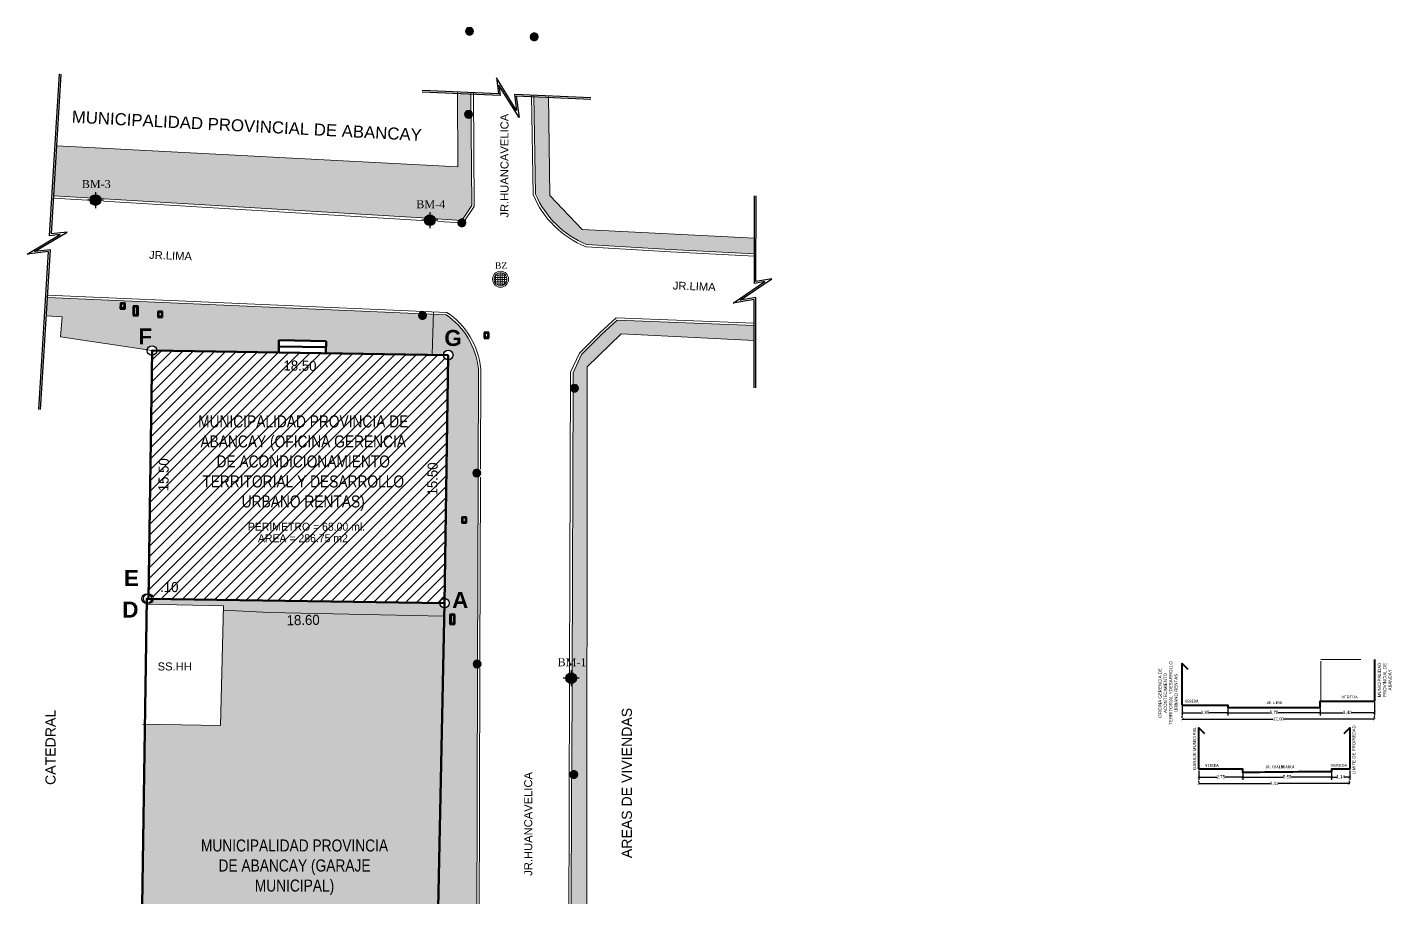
# Model space of a CAD drawing. Header units: metres. Extents: x 729055 to 734858, y 8489029 to 8491869.
# Drawn here: x 734368.9 to 734454.1, y 8489152.8 to 8489207.1 of the extents above; entities that cross this region are included whole.
import ezdxf
from ezdxf.enums import TextEntityAlignment as Align

# ---------------------------------------------------------------- set-up
doc = ezdxf.new("R2010")
doc.units = ezdxf.units.M
doc.header["$PDMODE"] = 65
doc.linetypes.add('DASHED', pattern=[0.75, 0.5, -0.25])
for name, color, linetype, lineweight in [('AREA DE EXCAVACION', 5, 'Continuous', 60), ('CAJA AGUA', 7, 'Continuous', 40), ('CALLES', 5, 'Continuous', 18), ('CORTES DE VIA', 7, 'Continuous', 25), ('CVL_CUADCON_TX', 2, 'Continuous', 0), ('ESPINAS', 86, 'Continuous', 0), ('HACH', 7, 'Continuous', 0), ('MUROS', 252, 'Continuous', 50), ('T-POSTE', 7, 'Continuous', 25), ('TEXTO', 7, 'Continuous', 0)]:
    doc.layers.add(name, color=color, linetype=linetype, lineweight=lineweight)
for name, color, linetype in [('DISTANCIA', 2, 'Continuous'), ('V-NODE-TEXT', 11, 'Continuous'), ('VERTICES', 3, 'Continuous')]:
    doc.layers.add(name, color=color, linetype=linetype)
doc.styles.add('1. Barrios', font='@PMingLiU-ExtB.ttf')
doc.styles.add('3. Barrios', font='')
doc.styles.add('Arial', font='arial.ttf')
doc.styles.get("Standard").update_dxf_attribs({"font": 'BELL.TTF'})
doc.styles.add('VERTICES', font='sanssb__.ttf')
doc.styles.get('3. Barrios').set_extended_font_data('Raspoutine Medium', italic=True, bold=True)
doc.dimstyles.new('COTA JCCH', dxfattribs={"dimtxt": 2, "dimasz": 1.5, "dimexe": 1.8, "dimexo": 0.75, "dimgap": 0.09, "dimtad": 0, "dimtih": 1, "dimtoh": 1, "dimzin": 0, "dimtxsty": 'Standard', "dimblk": 'ARCHTICK', "dimcen": 0.09, "dimazin": 0, "dimtfac": 1, "dimtofl": 0, "dimtmove": 0, "dimatfit": 0, "dimfxl": 1, "dimtolj": 1, "dimtzin": 0, "dimarcsym": 0})
pattern_1 = [(50, (206.0192, -146.47766), (0.546554006988, -0.047817256617), [0.05715, -0.62865]), (355, (206.0192, -146.47766), (-0.105730264275, 0.573170535717), [0.04572, -0.50292175251]), (100.4514447, (206.06476, -146.48164), (0.44082374127, 0.525353255737), [0.0485700264, -0.5342707338]), (46.1842, (206.0192, -146.32526), (0.813237122676, -0.1261269838), [0.085725, -0.942975]), (96.63555761, (206.087, -146.3358), (0.712212402155, 0.74227837379), [0.07285506942, -0.80140682448]), (351.18415117, (206.0192, -146.32526), (0.712212402195, 0.74227837376), [0.06857990121, -0.75437919576]), (21, (206.0954, -146.36336), (0.454843173807, -0.306795594561), [0.05715, -0.62865]), (326, (206.0954, -146.36336), (0.185406085043, 0.552563898367), [0.04572, -0.50292]), (71.451445, (206.1333, -146.3889), (0.640249257836, 0.245768306658), [0.0485700264, -0.5342698128]), (37.5, (206.0192, -146.47766), (0.0092658097518, 0.2536651166195), [0, -0.496824, 0, -0.51054, 0, -0.504825]), (7.5, (206.0192, -146.47766), (0.200458987531, 0.300541724454), [0, -0.291084, 0, -0.485394, 0, -0.192405]), (327.5, (205.84928, -146.47766), (0.4067717855006, -0.017186231978), [0, -0.1905, 0, -0.59436, 0, -0.78867]), (317.5, (205.7731, -146.47766), (0.444387544158, 0.0762794731), [0, -0.24765, 0, -0.394716, 0, -0.56007])]
pattern_2 = [(0, (206.0192, -146.47766), (0, 0.2032), []), (90, (206.0192, -146.47766), (-0.2032, 0.2032), [0.2032, -0.2032])]

# ---------------------------------------------------------------- blocks, each defined once
blk = doc.blocks.new('POSTE DE CONCRETO')
at = {"layer": 'T-POSTE', "lineweight": 0}
h = blk.add_hatch(dxfattribs=at)
h.set_pattern_fill('ANSI31', color=256, scale=0.02, angle=135)
edge = h.paths.add_edge_path()
edge.add_arc((0, 0), 1.73, 0, 360)
blk.add_circle((0, 0), 1.73, dxfattribs=at)
blk = doc.blocks.new('*U107', base_point=(729557.85, 8491421.214, 2398.41))
at = {"color": 3, "linetype": 'ByBlock', "lineweight": -2, "xscale": 0.1446221087505031, "yscale": 0.1446221087505031, "zscale": 0.1446221087505031}
blk.add_blockref('POSTE DE CONCRETO', (729557.85, 8491421.214, 2398.41), dxfattribs=at)
blk = doc.blocks.new('*U108', base_point=(729557.792, 8491416.026, 2397.811))
at = {"color": 3, "linetype": 'ByBlock', "lineweight": -2, "xscale": 0.1446221087505031, "yscale": 0.1446221087505031, "zscale": 0.1446221087505031}
blk.add_blockref('POSTE DE CONCRETO', (729557.792, 8491416.026, 2397.811), dxfattribs=at)
blk = doc.blocks.new('*U109', base_point=(729557.375, 8491409.247, 2397.18))
at = {"color": 3, "linetype": 'ByBlock', "lineweight": -2, "xscale": 0.1446221087505031, "yscale": 0.1446221087505031, "zscale": 0.1446221087505031}
blk.add_blockref('POSTE DE CONCRETO', (729557.375, 8491409.247, 2397.18), dxfattribs=at)
blk = doc.blocks.new('*U110', base_point=(729554.916, 8491403.463, 2397.089))
at = {"color": 3, "linetype": 'ByBlock', "lineweight": -2, "xscale": 0.1446221087505031, "yscale": 0.1446221087505031, "zscale": 0.1446221087505031}
blk.add_blockref('POSTE DE CONCRETO', (729554.916, 8491403.463, 2397.089), dxfattribs=at)
blk = doc.blocks.new('BUZON 2')
h = blk.add_hatch()
h.set_pattern_fill('ANGLE', color=0, scale=0.02)
h.set_pattern_definition([(0, (-729608.55375, -8491393.21117), (0, 0.1397), [0.1016, -0.0381]), (90, (-729608.55375, -8491393.21117), (-0.1397, 9e-18), [0.1016, -0.0381])])
h.paths.add_polyline_path([(-0.4, 0, 1), (0.4, 0, 1)])
at = {"color": 0}
for radius in [0.5, 0.4]:
    blk.add_circle((0, 0), radius, dxfattribs=at)
blk = doc.blocks.new('*U111', base_point=(729559.787, 8491405.73, 2396.882))
at = {"layer": 'V-NODE-TEXT', "color": 8, "linetype": 'ByBlock', "insert": (729559.437, 8491406.78, 2396.882), "char_height": 0.4, "attachment_point": 1}
blk.add_mtext('{\\fTimes New Roman|b0|i0|c0|p18;BZ}', dxfattribs=at)
blk = doc.blocks.new('*U112', base_point=(729559.787, 8491405.73, 2396.882))
at = {"color": 7, "linetype": 'ByBlock', "lineweight": -2}
blk.add_blockref('*U111', (729559.787, 8491405.73, 2396.882), dxfattribs=at)
blk = doc.blocks.new('*U113', base_point=(729559.787, 8491405.73, 2396.882))
at = {"color": 7, "linetype": 'ByBlock', "lineweight": -2}
for name in ['*U112', 'BUZON 2']:
    blk.add_blockref(name, (729559.787, 8491405.73, 2396.882), dxfattribs=at)
blk = doc.blocks.new('*U114', base_point=(729558.304, 8491393.619, 2396.053))
at = {"color": 3, "linetype": 'ByBlock', "lineweight": -2, "xscale": 0.1446221087505031, "yscale": 0.1446221087505031, "zscale": 0.1446221087505031}
blk.add_blockref('POSTE DE CONCRETO', (729558.304, 8491393.619, 2396.053), dxfattribs=at)
blk = doc.blocks.new('*U117', base_point=(729558.32, 8491381.689, 2395.033))
at = {"color": 3, "linetype": 'ByBlock', "lineweight": -2, "xscale": 0.1446221087505031, "yscale": 0.1446221087505031, "zscale": 0.1446221087505031}
blk.add_blockref('POSTE DE CONCRETO', (729558.32, 8491381.689, 2395.033), dxfattribs=at)
blk = doc.blocks.new('*U118', base_point=(729564.406, 8491398.918, 2396.586))
at = {"color": 3, "linetype": 'ByBlock', "lineweight": -2, "xscale": 0.1446221087505031, "yscale": 0.1446221087505031, "zscale": 0.1446221087505031}
blk.add_blockref('POSTE DE CONCRETO', (729564.406, 8491398.918, 2396.586), dxfattribs=at)
blk = doc.blocks.new('*U119', base_point=(729564.371, 8491374.79, 2394.539))
at = {"color": 3, "linetype": 'ByBlock', "lineweight": -2, "xscale": 0.1446221087505031, "yscale": 0.1446221087505031, "zscale": 0.1446221087505031}
blk.add_blockref('POSTE DE CONCRETO', (729564.371, 8491374.79, 2394.539), dxfattribs=at)
blk = doc.blocks.new('*U137', base_point=(729561.893, 8491420.865, 2398.399))
at = {"color": 3, "linetype": 'ByBlock', "lineweight": -2, "xscale": 0.1446221087505031, "yscale": 0.1446221087505031, "zscale": 0.1446221087505031}
blk.add_blockref('POSTE DE CONCRETO', (729561.893, 8491420.865, 2398.399), dxfattribs=at)
blk = doc.blocks.new('*U103', base_point=(729534.484, 8491410.672, 2397.286))
at = {"layer": 'V-NODE-TEXT', "color": 7, "linetype": 'ByBlock', "insert": (729533.634, 8491411.922, 2397.286), "char_height": 0.5, "attachment_point": 1}
blk.add_mtext('{\\fTimes New Roman|b0|i0|c0|p18;\\C7;BM-3}', dxfattribs=at)
blk = doc.blocks.new('*U104', base_point=(729534.484, 8491410.672, 2397.286))
at = {"color": 6, "linetype": 'ByBlock', "lineweight": -2}
blk.add_blockref('*U103', (729534.484, 8491410.672, 2397.286), dxfattribs=at)
blk = doc.blocks.new('*U105', base_point=(729555.374, 8491409.413, 2397.35))
at = {"layer": 'V-NODE-TEXT', "color": 7, "linetype": 'ByBlock', "insert": (729554.524, 8491410.663, 2397.35), "char_height": 0.5, "attachment_point": 1}
blk.add_mtext('{\\fTimes New Roman|b0|i0|c0|p18;\\C7;BM-4}', dxfattribs=at)
blk = doc.blocks.new('*U106', base_point=(729555.374, 8491409.413, 2397.35))
at = {"color": 6, "linetype": 'ByBlock', "lineweight": -2}
blk.add_blockref('*U105', (729555.374, 8491409.413, 2397.35), dxfattribs=at)
blk = doc.blocks.new('*U138', base_point=(729564.202, 8491380.806, 2395.023))
at = {"layer": 'V-NODE-TEXT', "color": 7, "linetype": 'ByBlock', "insert": (729563.352, 8491382.056, 2395.023), "char_height": 0.5, "attachment_point": 1}
blk.add_mtext('{\\fTimes New Roman|b0|i0|c0|p18;\\C7;BM-1}', dxfattribs=at)
blk = doc.blocks.new('*U139', base_point=(729564.202, 8491380.806, 2395.023))
at = {"color": 6, "linetype": 'ByBlock', "lineweight": -2}
blk.add_blockref('*U138', (729564.202, 8491380.806, 2395.023), dxfattribs=at)
blk = doc.blocks.new('_ArchTick')
at = {"color": 0, "linetype": 'ByBlock', "const_width": 0.15}
blk.add_lwpolyline([(-0.5, -0.5), (0.5, 0.5)], dxfattribs=at)
blk = doc.blocks.new('*D163')
at = {"layer": 'Defpoints', "color": 0, "transparency": 16777216}
for p in [(734442.06, 8489160.795), (734444.805, 8489160.795), (734444.805, 8489160.311)]:
    blk.add_point(p, dxfattribs=at)
at = {"layer": 'HACH', "color": 0, "lineweight": -2, "transparency": 16777216}
for p, q in [((734442.06, 8489160.72), (734442.06, 8489160.131)), ((734442.06, 8489160.311), (734443.177, 8489160.311)), ((734444.805, 8489160.311), (734443.687, 8489160.311)), ((734444.805, 8489160.72), (734444.805, 8489160.131))]:
    blk.add_line(p, q, dxfattribs=at)
at = {"layer": 'HACH', "color": 0, "lineweight": -2, "transparency": 16777216, "xscale": 0.15, "yscale": 0.15, "zscale": 0.15, "rotation": 180}
blk.add_blockref('_ArchTick', (734442.06, 8489160.311), dxfattribs=at)
at = {"layer": 'HACH', "color": 0, "lineweight": -2, "transparency": 16777216, "xscale": 0.15, "yscale": 0.15, "zscale": 0.15}
blk.add_blockref('_ArchTick', (734444.805, 8489160.311), dxfattribs=at)
at = {"layer": 'HACH', "color": 0, "transparency": 16777216, "insert": (734443.432, 8489160.311), "char_height": 0.2, "attachment_point": 5}
blk.add_mtext('\\A1;2,75', dxfattribs=at)
blk = doc.blocks.new('*D164')
at = {"layer": 'Defpoints', "color": 0, "transparency": 16777216}
for p in [(734444.805, 8489160.795), (734450.35, 8489160.645), (734450.35, 8489160.311)]:
    blk.add_point(p, dxfattribs=at)
at = {"layer": 'HACH', "color": 0, "lineweight": -2, "transparency": 16777216}
for p, q in [((734444.805, 8489160.72), (734444.805, 8489160.131)), ((734444.805, 8489160.311), (734447.323, 8489160.311)), ((734450.35, 8489160.311), (734447.831, 8489160.311)), ((734450.35, 8489160.57), (734450.35, 8489160.131))]:
    blk.add_line(p, q, dxfattribs=at)
at = {"layer": 'HACH', "color": 0, "lineweight": -2, "transparency": 16777216, "xscale": 0.15, "yscale": 0.15, "zscale": 0.15, "rotation": 180}
blk.add_blockref('_ArchTick', (734444.805, 8489160.311), dxfattribs=at)
at = {"layer": 'HACH', "color": 0, "lineweight": -2, "transparency": 16777216, "xscale": 0.15, "yscale": 0.15, "zscale": 0.15}
blk.add_blockref('_ArchTick', (734450.35, 8489160.311), dxfattribs=at)
at = {"layer": 'HACH', "color": 0, "transparency": 16777216, "insert": (734447.577, 8489160.311), "char_height": 0.2, "attachment_point": 5}
blk.add_mtext('\\A1;5,55', dxfattribs=at)
blk = doc.blocks.new('*D165')
at = {"layer": 'Defpoints', "color": 0, "transparency": 16777216}
for p in [(734450.35, 8489160.645), (734451.49, 8489160.795), (734451.49, 8489160.311)]:
    blk.add_point(p, dxfattribs=at)
at = {"layer": 'HACH', "color": 0, "lineweight": -2, "transparency": 16777216}
for p, q in [((734450.35, 8489160.57), (734450.35, 8489160.131)), ((734450.35, 8489160.311), (734450.673, 8489160.311)), ((734451.49, 8489160.311), (734451.166, 8489160.311)), ((734451.49, 8489160.72), (734451.49, 8489160.131))]:
    blk.add_line(p, q, dxfattribs=at)
at = {"layer": 'HACH', "color": 0, "lineweight": -2, "transparency": 16777216, "xscale": 0.15, "yscale": 0.15, "zscale": 0.15, "rotation": 180}
blk.add_blockref('_ArchTick', (734450.35, 8489160.311), dxfattribs=at)
at = {"layer": 'HACH', "color": 0, "lineweight": -2, "transparency": 16777216, "xscale": 0.15, "yscale": 0.15, "zscale": 0.15}
blk.add_blockref('_ArchTick', (734451.49, 8489160.311), dxfattribs=at)
at = {"layer": 'HACH', "color": 0, "transparency": 16777216, "insert": (734450.92, 8489160.311), "char_height": 0.2, "attachment_point": 5}
blk.add_mtext('\\A1;1,14', dxfattribs=at)
blk = doc.blocks.new('*D166')
at = {"layer": 'Defpoints', "color": 0, "transparency": 16777216}
for p in [(734442.06, 8489159.901), (734451.47, 8489159.901), (734451.47, 8489159.901)]:
    blk.add_point(p, dxfattribs=at)
at = {"layer": 'HACH', "color": 0, "lineweight": -2, "transparency": 16777216}
for p, q in [((734442.06, 8489159.976), (734442.06, 8489160.081)), ((734442.06, 8489159.901), (734446.517, 8489159.901)), ((734451.47, 8489159.901), (734447.012, 8489159.901)), ((734451.47, 8489159.976), (734451.47, 8489160.081))]:
    blk.add_line(p, q, dxfattribs=at)
at = {"layer": 'HACH', "color": 0, "lineweight": -2, "transparency": 16777216, "xscale": 0.15, "yscale": 0.15, "zscale": 0.15, "rotation": 180}
blk.add_blockref('_ArchTick', (734442.06, 8489159.901), dxfattribs=at)
at = {"layer": 'HACH', "color": 0, "lineweight": -2, "transparency": 16777216, "xscale": 0.15, "yscale": 0.15, "zscale": 0.15}
blk.add_blockref('_ArchTick', (734451.47, 8489159.901), dxfattribs=at)
at = {"layer": 'HACH', "color": 0, "transparency": 16777216, "insert": (734446.765, 8489159.901), "char_height": 0.2, "attachment_point": 5}
blk.add_mtext('\\A1;9,41', dxfattribs=at)
blk = doc.blocks.new('*D158')
at = {"layer": 'Defpoints', "color": 0, "transparency": 16777216}
for p in [(734441.03, 8489164.805), (734443.88, 8489164.805), (734443.88, 8489164.33)]:
    blk.add_point(p, dxfattribs=at)
at = {"layer": 'HACH', "color": 0, "lineweight": -2, "transparency": 16777216}
for p, q in [((734441.03, 8489164.73), (734441.03, 8489164.15)), ((734443.88, 8489164.73), (734443.88, 8489164.15)), ((734441.03, 8489164.33), (734442.2, 8489164.33)), ((734443.88, 8489164.33), (734442.711, 8489164.33))]:
    blk.add_line(p, q, dxfattribs=at)
at = {"layer": 'HACH', "color": 0, "lineweight": -2, "transparency": 16777216, "xscale": 0.15, "yscale": 0.15, "zscale": 0.15, "rotation": 180}
blk.add_blockref('_ArchTick', (734441.03, 8489164.33), dxfattribs=at)
at = {"layer": 'HACH', "color": 0, "lineweight": -2, "transparency": 16777216, "xscale": 0.15, "yscale": 0.15, "zscale": 0.15}
blk.add_blockref('_ArchTick', (734443.88, 8489164.33), dxfattribs=at)
at = {"layer": 'HACH', "color": 0, "transparency": 16777216, "insert": (734442.455, 8489164.33), "char_height": 0.2, "attachment_point": 5}
blk.add_mtext('\\A1;2,85', dxfattribs=at)
blk = doc.blocks.new('*D159')
at = {"layer": 'Defpoints', "color": 0, "transparency": 16777216}
for p in [(734443.88, 8489164.805), (734449.63, 8489164.655), (734449.63, 8489164.33)]:
    blk.add_point(p, dxfattribs=at)
at = {"layer": 'HACH', "color": 0, "lineweight": -2, "transparency": 16777216}
for p, q in [((734443.88, 8489164.73), (734443.88, 8489164.15)), ((734449.63, 8489164.58), (734449.63, 8489164.15)), ((734443.88, 8489164.33), (734446.501, 8489164.33)), ((734449.63, 8489164.33), (734447.009, 8489164.33))]:
    blk.add_line(p, q, dxfattribs=at)
at = {"layer": 'HACH', "color": 0, "lineweight": -2, "transparency": 16777216, "xscale": 0.15, "yscale": 0.15, "zscale": 0.15, "rotation": 180}
blk.add_blockref('_ArchTick', (734443.88, 8489164.33), dxfattribs=at)
at = {"layer": 'HACH', "color": 0, "lineweight": -2, "transparency": 16777216, "xscale": 0.15, "yscale": 0.15, "zscale": 0.15}
blk.add_blockref('_ArchTick', (734449.63, 8489164.33), dxfattribs=at)
at = {"layer": 'HACH', "color": 0, "transparency": 16777216, "insert": (734446.755, 8489164.33), "char_height": 0.2, "attachment_point": 5}
blk.add_mtext('\\A1;5,75', dxfattribs=at)
blk = doc.blocks.new('*D143')
at = {"layer": 'Defpoints', "color": 0, "transparency": 16777216}
for p in [(734449.63, 8489164.655), (734453.03, 8489165.055), (734453.03, 8489164.33)]:
    blk.add_point(p, dxfattribs=at)
at = {"layer": 'HACH', "color": 0, "lineweight": -2, "transparency": 16777216}
for p, q in [((734449.63, 8489164.58), (734449.63, 8489164.15)), ((734453.03, 8489164.98), (734453.03, 8489164.15)), ((734449.63, 8489164.33), (734451.07, 8489164.33)), ((734453.03, 8489164.33), (734451.591, 8489164.33))]:
    blk.add_line(p, q, dxfattribs=at)
at = {"layer": 'HACH', "color": 0, "lineweight": -2, "transparency": 16777216, "xscale": 0.15, "yscale": 0.15, "zscale": 0.15, "rotation": 180}
blk.add_blockref('_ArchTick', (734449.63, 8489164.33), dxfattribs=at)
at = {"layer": 'HACH', "color": 0, "lineweight": -2, "transparency": 16777216, "xscale": 0.15, "yscale": 0.15, "zscale": 0.15}
blk.add_blockref('_ArchTick', (734453.03, 8489164.33), dxfattribs=at)
at = {"layer": 'HACH', "color": 0, "transparency": 16777216, "insert": (734451.33, 8489164.33), "char_height": 0.2, "attachment_point": 5}
blk.add_mtext('\\A1;3,40', dxfattribs=at)
blk = doc.blocks.new('*D160')
at = {"layer": 'Defpoints', "color": 0, "transparency": 16777216}
for p in [(734441.03, 8489163.931), (734453.03, 8489163.931), (734453.03, 8489163.931)]:
    blk.add_point(p, dxfattribs=at)
at = {"layer": 'HACH', "color": 0, "lineweight": -2, "transparency": 16777216}
for p, q in [((734441.03, 8489164.006), (734441.03, 8489164.111)), ((734441.03, 8489163.931), (734446.707, 8489163.931)), ((734453.03, 8489163.931), (734447.354, 8489163.931)), ((734453.03, 8489164.006), (734453.03, 8489164.111))]:
    blk.add_line(p, q, dxfattribs=at)
at = {"layer": 'HACH', "color": 0, "lineweight": -2, "transparency": 16777216, "xscale": 0.15, "yscale": 0.15, "zscale": 0.15, "rotation": 180}
blk.add_blockref('_ArchTick', (734441.03, 8489163.931), dxfattribs=at)
at = {"layer": 'HACH', "color": 0, "lineweight": -2, "transparency": 16777216, "xscale": 0.15, "yscale": 0.15, "zscale": 0.15}
blk.add_blockref('_ArchTick', (734453.03, 8489163.931), dxfattribs=at)
at = {"layer": 'HACH', "color": 0, "transparency": 16777216, "insert": (734447.03, 8489163.931), "char_height": 0.2, "attachment_point": 5}
blk.add_mtext('\\A1;12,00', dxfattribs=at)

msp = doc.modelspace()

# ---------------------------------------------------------------- hatches: boundary and pattern name
at = {"true_color": 0xff0000}
h = msp.add_hatch(color=1, dxfattribs=at)
h.dxf.hatch_style = 1
h.paths.add_polyline_path([(734373.474, 8489196.352, 0.414214), (734373.141, 8489196.685), (734373.141, 8489196.352)])
h.paths.add_polyline_path([(734372.808, 8489196.352, 0.414214), (734373.141, 8489196.018), (734373.141, 8489196.352)])
at = {"true_color": 0xffffff}
h = msp.add_hatch(color=7, dxfattribs=at)
h.dxf.hatch_style = 1
h.paths.add_polyline_path([(734372.808, 8489196.352), (734373.141, 8489196.352), (734373.141, 8489196.685, 0.414214)])
h.paths.add_polyline_path([(734373.141, 8489196.018, 0.414214), (734373.474, 8489196.352), (734373.141, 8489196.352)])
at = {"true_color": 0xff0000}
h = msp.add_hatch(color=1, dxfattribs=at)
h.dxf.hatch_style = 1
h.paths.add_polyline_path([(734394.363, 8489195.092, 0.414214), (734394.03, 8489195.426), (734394.03, 8489195.092)])
h.paths.add_polyline_path([(734393.697, 8489195.092, 0.414214), (734394.03, 8489194.759), (734394.03, 8489195.092)])
at = {"true_color": 0xffffff}
h = msp.add_hatch(color=7, dxfattribs=at)
h.dxf.hatch_style = 1
h.paths.add_polyline_path([(734393.697, 8489195.092), (734394.03, 8489195.092), (734394.03, 8489195.426, 0.414214)])
h.paths.add_polyline_path([(734394.03, 8489194.759, 0.414214), (734394.363, 8489195.092), (734394.03, 8489195.092)])
at = {"true_color": 0xff0000}
h = msp.add_hatch(color=1, dxfattribs=at)
h.dxf.hatch_style = 1
h.paths.add_polyline_path([(734403.192, 8489166.486, 0.414214), (734402.859, 8489166.819), (734402.859, 8489166.486)])
h.paths.add_polyline_path([(734402.525, 8489166.486, 0.414214), (734402.859, 8489166.152), (734402.859, 8489166.486)])
at = {"true_color": 0xffffff}
h = msp.add_hatch(color=7, dxfattribs=at)
h.dxf.hatch_style = 1
h.paths.add_polyline_path([(734402.525, 8489166.486), (734402.859, 8489166.486), (734402.859, 8489166.819, 0.414214)])
h.paths.add_polyline_path([(734402.859, 8489166.152, 0.414214), (734403.192, 8489166.486), (734402.859, 8489166.486)])
at = {"layer": 'HACH'}
h = msp.add_hatch(dxfattribs=at)
h.set_pattern_fill('AR-CONC', color=9, scale=0.003)
h.set_pattern_definition(pattern_1)
h.paths.add_polyline_path([(734396.61, 8489201.515, -0.638039), (734396.199, 8489201.706, -0.6321), (734396.607, 8489201.9), (734396.598, 8489202.964), (734395.752, 8489203.001), (734395.782, 8489198.419), (734370.728, 8489199.749), (734370.536, 8489196.626), (734372.641, 8489196.499), (734372.836, 8489196.487, -0.694245), (734373.46, 8489196.449), (734393.543, 8489195.232), (734393.723, 8489195.221, -0.711007), (734394.351, 8489195.183), (734395.844, 8489195.092, -0.280771), (734396.093, 8489195.17), (734396.657, 8489196.003)])
h.paths.add_polyline_path([(734401.521, 8489196.628), (734401.445, 8489202.752), (734400.532, 8489202.792), (734400.626, 8489196.729, 0.196184), (734403.819, 8489193.574), (734409.059, 8489193.274), (734414.303, 8489193.001), (734414.306, 8489193.973), (734403.547, 8489194.507)])
h.paths.add_polyline_path([(734372.154, 8489196.817), (734374.168, 8489196.817), (734374.168, 8489197.885), (734372.154, 8489197.885)], flags=24)
h.paths.add_polyline_path([(734393.043, 8489195.558), (734395.057, 8489195.558), (734395.057, 8489196.625), (734393.043, 8489196.625)], flags=24)
h = msp.add_hatch(dxfattribs=at)
h.set_pattern_fill('AR-CONC', color=9, scale=0.003)
h.set_pattern_definition(pattern_1)
h.paths.add_polyline_path([(734394.248, 8489189.225), (734393.801, 8489189.245, -0.105506), (734393.823, 8489189.143, -1), (734393.323, 8489189.143, -0.127358), (734393.354, 8489189.264), (734370.144, 8489190.265), (734370.073, 8489189.114), (734371.065, 8489189.067), (734370.957, 8489187.803), (734376.381, 8489186.995, -0.935691), (734376.978, 8489186.946), (734384.594, 8489186.832), (734384.605, 8489187.592), (734387.545, 8489187.548), (734387.534, 8489186.788), (734394.163, 8489186.689)])
h.paths.add_polyline_path([(734377.34, 8489189.04), (734377.04, 8489189.041), (734377.04, 8489189.391), (734377.34, 8489189.39)], flags=16)
h.paths.add_polyline_path([(734377.29, 8489189.091), (734377.09, 8489189.091), (734377.09, 8489189.341), (734377.29, 8489189.341)], flags=0)
h.paths.add_polyline_path([(734375.802, 8489189.133), (734375.502, 8489189.133), (734375.503, 8489189.733), (734375.803, 8489189.733)], flags=16)
h.paths.add_polyline_path([(734375.752, 8489189.183), (734375.552, 8489189.183), (734375.553, 8489189.683), (734375.753, 8489189.683)], flags=0)
h.paths.add_polyline_path([(734374.996, 8489189.563), (734374.696, 8489189.563), (734374.697, 8489189.913), (734374.997, 8489189.913)], flags=16)
h.paths.add_polyline_path([(734374.946, 8489189.613), (734374.746, 8489189.613), (734374.747, 8489189.863), (734374.947, 8489189.863)], flags=0)
h.paths.add_polyline_path([(734375.583, 8489187.092), (734376.922, 8489187.092), (734376.922, 8489188.592), (734375.583, 8489188.592)], flags=25)
h = msp.add_hatch(dxfattribs=at)
h.set_pattern_fill('AR-B816', color=256, scale=0.001)
h.set_pattern_definition(pattern_2)
h.paths.add_polyline_path([(734397.007, 8489167.121, -0.45013), (734396.727, 8489167.369, -0.451955), (734397.008, 8489167.617), (734397.043, 8489179.063, -0.516269), (734396.711, 8489179.299, -0.518192), (734397.045, 8489179.534), (734397.064, 8489185.808, 0.220744), (734395.043, 8489189.191), (734394.248, 8489189.225), (734394.163, 8489186.689), (734394.876, 8489186.678, -0.992544), (734395.476, 8489186.674, -0.418605), (734395.171, 8489186.374), (734394.948, 8489171.476, -0.409836), (734395.244, 8489171.176, -0.420248), (734394.937, 8489170.876), (734394.49, 8489149.13), (734396.952, 8489149.139)])
h.paths.add_polyline_path([(734395.584, 8489169.867), (734395.284, 8489169.868), (734395.286, 8489170.468), (734395.586, 8489170.467)], flags=16)
h.paths.add_polyline_path([(734395.534, 8489169.917), (734395.334, 8489169.918), (734395.336, 8489170.418), (734395.536, 8489170.417)], flags=0)
h.paths.add_polyline_path([(734396.026, 8489176.196), (734396.027, 8489176.546), (734396.327, 8489176.545), (734396.326, 8489176.195)], flags=16)
h.paths.add_polyline_path([(734396.076, 8489176.246), (734396.077, 8489176.496), (734396.277, 8489176.495), (734396.276, 8489176.245)], flags=0)
h.paths.add_polyline_path([(734397.037, 8489140.865), (734394.344, 8489142.012), (734394.145, 8489132.334, -0.408205), (734394.439, 8489132.034, -0.420259), (734394.133, 8489131.734), (734393.93, 8489121.67), (734371.652, 8489121.457), (734371.659, 8489120.015), (734394.985, 8489120.126), (734396.971, 8489122.738), (734396.988, 8489127.326, -0.47408), (734396.688, 8489127.571, -0.476317), (734396.99, 8489127.815)])
h.paths.add_polyline_path([(734394.682, 8489186.955), (734396.273, 8489186.955), (734396.273, 8489188.525), (734394.682, 8489188.525)], flags=24)
h.paths.add_polyline_path([(734395.181, 8489170.617), (734396.671, 8489170.617), (734396.671, 8489172.117), (734395.181, 8489172.117)], flags=24)
h.paths.add_polyline_path([(734394.433, 8489130.998), (734395.924, 8489130.998), (734395.924, 8489132.498), (734394.433, 8489132.498)], flags=24)
h = msp.add_hatch(dxfattribs=at)
h.set_pattern_fill('AR-B816', color=256, scale=0.001)
h.set_pattern_definition(pattern_2)
h.paths.add_polyline_path([(734403.854, 8489185.944), (734405.977, 8489187.991), (734414.291, 8489187.583), (734414.293, 8489188.519), (734405.732, 8489188.842), (734404.752, 8489187.953), (734403.494, 8489186.698), (734402.975, 8489185.569), (734402.972, 8489184.831, -0.526792), (734403.313, 8489184.597, -0.529009), (734402.971, 8489184.365), (734402.91, 8489166.815, -0.369747), (734403.192, 8489166.486, -0.371719), (734402.908, 8489166.156), (734402.889, 8489160.678, -0.599288), (734403.278, 8489160.47, -0.601647), (734402.887, 8489160.263), (734402.787, 8489131.223), (734402.786, 8489131.149, -0.670254), (734403.214, 8489130.973, -0.672769), (734402.785, 8489130.799), (734402.777, 8489128.323), (734402.776, 8489128.191, -0.395182), (734403.088, 8489127.858, -0.397188), (734402.774, 8489127.525), (734402.748, 8489120.171, 0.456606), (734404.013, 8489119.115), (734404.021, 8489120.122), (734403.809, 8489120.124)])
h.paths.add_polyline_path([(734401.767, 8489128.323), (734403.781, 8489128.323), (734403.781, 8489129.391), (734401.767, 8489129.391)], flags=9)
h.paths.add_polyline_path([(734401.872, 8489166.951), (734403.885, 8489166.951), (734403.885, 8489168.019), (734401.872, 8489168.019)], flags=9)
h = msp.add_hatch(dxfattribs=at)
h.set_pattern_fill('ANSI31', color=1, scale=0.15)
h.set_pattern_definition([(45, (206.0192, -146.47766), (-0.33675960454, 0.33675960454), [])])
h.paths.add_polyline_path([(734376.978, 8489186.946, -0.414214), (734376.673, 8489186.651), (734376.45, 8489171.753, -0.414214), (734376.746, 8489171.448), (734394.644, 8489171.18, -0.414214), (734394.948, 8489171.476), (734395.171, 8489186.374, -0.414214), (734394.876, 8489186.678)])
h.paths.add_polyline_path([(734382.471, 8489175.537), (734390.177, 8489175.537), (734390.177, 8489176.382), (734382.471, 8489176.382)], flags=24)
h.paths.add_polyline_path([(734383.114, 8489174.804), (734389.091, 8489174.804), (734389.091, 8489175.653), (734383.114, 8489175.653)], flags=24)
h.paths.add_polyline_path([(734379.538, 8489177.43), (734392.688, 8489177.43), (734392.688, 8489183.156), (734379.538, 8489183.156)], flags=24)
h.paths.add_polyline_path([(734394.711, 8489177.757), (734394.746, 8489180.095), (734393.676, 8489180.111), (734393.641, 8489177.773)], flags=24)
h.paths.add_polyline_path([(734384.74, 8489185.49), (734387.079, 8489185.455), (734387.095, 8489186.525), (734384.756, 8489186.56)], flags=24)
h.paths.add_polyline_path([(734377.917, 8489178.015), (734377.952, 8489180.354), (734376.882, 8489180.37), (734376.847, 8489178.031)], flags=24)
h.paths.add_polyline_path([(734377.021, 8489171.671), (734378.473, 8489171.649), (734378.489, 8489172.701), (734377.037, 8489172.723)], flags=24)
h = msp.add_hatch(dxfattribs=at)
h.set_pattern_fill('AR-CONC', color=9, scale=0.003)
h.set_pattern_definition(pattern_1)
h.paths.add_polyline_path([(734394.937, 8489170.876, -0.412577), (734394.644, 8489171.18), (734376.746, 8489171.448, -0.464153), (734376.391, 8489171.158, -0.041886), (734376.341, 8489171.154), (734376.34, 8489171.111), (734381.135, 8489171.009), (734381.128, 8489170.734), (734384.019, 8489170.592), (734394.927, 8489170.362)])
h = msp.add_hatch(dxfattribs=at)
h.set_pattern_fill('DOTS', color=40, scale=0.25)
h.set_pattern_definition([(0, (206.0192, -146.47766), (0.1984375, 0.396875), [0, -0.396875])])
h.paths.add_polyline_path([(734394.927, 8489170.362), (734384.019, 8489170.592), (734381.128, 8489170.734), (734380.953, 8489163.527), (734376.228, 8489163.604), (734375.756, 8489132.038, -0.405153), (734376.051, 8489131.743), (734393.839, 8489132.029, -0.424981), (734394.145, 8489132.334), (734394.338, 8489141.749), (734394.054, 8489141.754), (734394.058, 8489142.023), (734394.197, 8489142.021), (734392.11, 8489143.708, -0.226464), (734392.091, 8489143.747, -1), (734392.191, 8489143.747, -0.630704), (734392.11, 8489143.708), (734394.197, 8489142.021), (734394.344, 8489142.018), (734394.459, 8489147.611), (734394.337, 8489147.613, -0.549877), (734394.386, 8489147.544), (734393.329, 8489145.063, -1.005469), (734393.237, 8489145.102), (734394.307, 8489147.613), (734394.19, 8489147.615), (734394.194, 8489147.884), (734394.464, 8489147.88)])
h.paths.add_polyline_path([(734382.079, 8489151.823), (734390.136, 8489151.823), (734390.136, 8489152.672), (734382.079, 8489152.672)], flags=24)
h.paths.add_polyline_path([(734382.704, 8489151.09), (734388.679, 8489151.09), (734388.679, 8489151.935), (734382.704, 8489151.935)], flags=24)
h.paths.add_polyline_path([(734379.658, 8489153.144), (734391.442, 8489153.144), (734391.442, 8489156.667), (734379.658, 8489156.667)], flags=24)
h.paths.add_polyline_path([(734377.401, 8489150.41), (734377.436, 8489152.748), (734376.371, 8489152.763), (734376.336, 8489150.426)], flags=24)
h.paths.add_polyline_path([(734383.775, 8489132.248), (734386.112, 8489132.285), (734386.095, 8489133.349), (734383.758, 8489133.312)], flags=24)
h.paths.add_polyline_path([(734394.192, 8489150.435), (734394.24, 8489152.778), (734393.158, 8489152.8), (734393.11, 8489150.457)], flags=24)

# ---------------------------------------------------------------- linework, layer by layer
at = {"flags": 128}
for points, elevation in [([(734373.141, 8489196.852), (734373.141, 8489195.852)], 2397.286), ([(734373.641, 8489196.352), (734372.641, 8489196.352)], 2397.286), ([(734394.53, 8489195.092), (734393.53, 8489195.092)], 2397.35), ([(734394.03, 8489195.592), (734394.03, 8489194.592)], 2397.35), ([(734402.859, 8489166.986), (734402.859, 8489165.986)], 2395.023), ([(734403.359, 8489166.486), (734402.359, 8489166.486)], 2395.023)]:
    msp.add_lwpolyline(points, dxfattribs=dict(at, elevation=elevation))
for centre in [(734373.141, 8489196.352, 2397.286), (734394.03, 8489195.092, 2397.35), (734402.859, 8489166.486, 2395.023)]:
    msp.add_circle(centre, 0.333)
at = {"layer": 'AREA DE EXCAVACION', "color": 12, "true_color": 0xd90d02, "flags": 128}
for points in [[(734395.176, 8489186.674), (734376.678, 8489186.951), (734376.446, 8489171.453), (734394.944, 8489171.176)], [(734394.944, 8489171.176), (734376.446, 8489171.453), (734376.346, 8489171.454), (734375.751, 8489131.738), (734394.139, 8489132.034)]]:
    msp.add_lwpolyline(points, close=True, dxfattribs=at)
at = {"layer": 'CAJA AGUA'}
for p, q in [((734374.697, 8489189.913), (734374.696, 8489189.563)), ((734374.696, 8489189.563), (734374.996, 8489189.563)), ((734374.997, 8489189.913), (734374.697, 8489189.913)), ((734374.747, 8489189.863), (734374.746, 8489189.613)), ((734374.746, 8489189.613), (734374.946, 8489189.613)), ((734374.947, 8489189.863), (734374.747, 8489189.863)), ((734374.946, 8489189.613), (734374.947, 8489189.863)), ((734374.996, 8489189.563), (734374.997, 8489189.913)), ((734375.503, 8489189.733), (734375.502, 8489189.133)), ((734375.502, 8489189.133), (734375.802, 8489189.133)), ((734375.803, 8489189.733), (734375.503, 8489189.733)), ((734375.553, 8489189.683), (734375.552, 8489189.183)), ((734375.552, 8489189.183), (734375.752, 8489189.183)), ((734375.753, 8489189.683), (734375.553, 8489189.683)), ((734375.752, 8489189.183), (734375.753, 8489189.683)), ((734375.802, 8489189.133), (734375.803, 8489189.733)), ((734377.04, 8489189.391), (734377.04, 8489189.041)), ((734377.34, 8489189.39), (734377.04, 8489189.391)), ((734377.09, 8489189.341), (734377.09, 8489189.091)), ((734377.29, 8489189.341), (734377.09, 8489189.341)), ((734377.29, 8489189.091), (734377.29, 8489189.341)), ((734377.34, 8489189.04), (734377.34, 8489189.39)), ((734377.04, 8489189.041), (734377.34, 8489189.04)), ((734377.09, 8489189.091), (734377.29, 8489189.091)), ((734397.42, 8489188.082), (734397.419, 8489187.732)), ((734397.419, 8489187.732), (734397.719, 8489187.731)), ((734397.72, 8489188.081), (734397.42, 8489188.082)), ((734397.47, 8489188.032), (734397.469, 8489187.782)), ((734397.469, 8489187.782), (734397.669, 8489187.781)), ((734397.67, 8489188.031), (734397.47, 8489188.032)), ((734397.669, 8489187.781), (734397.67, 8489188.031)), ((734397.719, 8489187.731), (734397.72, 8489188.081)), ((734396.027, 8489176.546), (734396.026, 8489176.196)), ((734396.327, 8489176.545), (734396.027, 8489176.546)), ((734396.077, 8489176.496), (734396.076, 8489176.246)), ((734396.277, 8489176.495), (734396.077, 8489176.496)), ((734396.276, 8489176.245), (734396.277, 8489176.495)), ((734396.326, 8489176.195), (734396.327, 8489176.545)), ((734396.026, 8489176.196), (734396.326, 8489176.195)), ((734396.076, 8489176.246), (734396.276, 8489176.245)), ((734395.286, 8489170.468), (734395.284, 8489169.868)), ((734395.586, 8489170.467), (734395.286, 8489170.468)), ((734395.336, 8489170.418), (734395.334, 8489169.918)), ((734395.536, 8489170.417), (734395.336, 8489170.418)), ((734395.534, 8489169.917), (734395.536, 8489170.417)), ((734395.584, 8489169.867), (734395.586, 8489170.467)), ((734395.284, 8489169.868), (734395.584, 8489169.867)), ((734395.334, 8489169.918), (734395.534, 8489169.917))]:
    msp.add_line(p, q, dxfattribs=at)
at = {"layer": 'CALLES'}
for p, q in [((734395.751, 8489203.101), (734395.782, 8489198.419)), ((734396.597, 8489203.064), (734396.657, 8489196.003)), ((734396.747, 8489203.057), (734396.807, 8489195.957)), ((734400.478, 8489196.695), (734400.38, 8489202.898)), ((734400.626, 8489196.729), (734400.53, 8489202.892)), ((734401.521, 8489196.628), (734401.444, 8489202.852)), ((734395.782, 8489198.419), (734370.728, 8489199.749)), ((734372.641, 8489196.348), (734370.527, 8489196.477)), ((734372.641, 8489196.499), (734370.536, 8489196.626)), ((734393.543, 8489195.232), (734372.641, 8489196.499)), ((734393.53, 8489195.082), (734373.641, 8489196.288)), ((734396.657, 8489196.003), (734396.033, 8489195.081)), ((734396.807, 8489195.957), (734396.109, 8489194.926)), ((734403.547, 8489194.507), (734401.521, 8489196.628)), ((734396.033, 8489195.081), (734393.543, 8489195.232)), ((734396.109, 8489194.926), (734394.53, 8489195.022)), ((734414.306, 8489193.973), (734403.547, 8489194.507)), ((734409.051, 8489193.124), (734403.785, 8489193.426)), ((734409.059, 8489193.274), (734403.819, 8489193.574)), ((734414.303, 8489192.851), (734409.051, 8489193.124)), ((734414.311, 8489193.001), (734409.059, 8489193.274)), ((734395.043, 8489189.191), (734370.144, 8489190.265)), ((734395.091, 8489189.339), (734370.153, 8489190.415)), ((734394.253, 8489189.375), (734394.164, 8489186.701)), ((734371.065, 8489189.067), (734370.073, 8489189.114)), ((734370.957, 8489187.803), (734371.065, 8489189.067)), ((734404.649, 8489188.062), (734405.677, 8489188.995)), ((734404.752, 8489187.953), (734405.732, 8489188.842)), ((734405.677, 8489188.995), (734414.294, 8489188.669)), ((734405.732, 8489188.842), (734414.293, 8489188.519)), ((734376.678, 8489186.951), (734370.957, 8489187.803)), ((734403.369, 8489186.785), (734404.649, 8489188.062)), ((734403.494, 8489186.698), (734404.752, 8489187.953)), ((734403.854, 8489185.944), (734405.977, 8489187.991)), ((734405.977, 8489187.991), (734414.291, 8489187.583)), ((734402.825, 8489185.602), (734403.369, 8489186.785)), ((734402.975, 8489185.569), (734403.494, 8489186.698)), ((734397.043, 8489179.049), (734397.064, 8489185.808)), ((734397.195, 8489179.549), (734397.214, 8489185.815)), ((734403.809, 8489120.124), (734403.854, 8489185.944)), ((734402.76, 8489166.804), (734402.825, 8489185.602)), ((734402.973, 8489184.847), (734402.975, 8489185.569)), ((734402.91, 8489166.815), (734402.973, 8489184.847)), ((734397.007, 8489167.119), (734397.043, 8489179.049)), ((734397.158, 8489167.619), (734397.193, 8489179.049)), ((734376.34, 8489171.111), (734381.135, 8489171.009)), ((734381.135, 8489171.009), (734380.953, 8489163.527)), ((734381.128, 8489170.734), (734384.019, 8489170.592)), ((734384.019, 8489170.592), (734394.927, 8489170.362)), ((734396.948, 8489147.629), (734397.007, 8489167.119)), ((734397.098, 8489147.628), (734397.157, 8489167.119)), ((734402.627, 8489128.318), (734402.758, 8489166.168)), ((734402.889, 8489160.72), (734402.91, 8489166.815)), ((734380.953, 8489163.527), (734376.074, 8489163.606)), ((734402.787, 8489131.223), (734402.887, 8489160.22))]:
    msp.add_line(p, q, dxfattribs=at)
for centre, radius, start, end in [((734406.088, 8489199.063), 6.09, 202.88551, 247.78414), ((734406.088, 8489199.063), 5.94, 203.14619, 247.54429), ((734392.408, 8489185.322), 4.681, 5.95432, 55.74659), ((734392.408, 8489185.322), 4.831, 5.85834, 56.25675)]:
    msp.add_arc(centre, radius, start, end, dxfattribs=at)
at = {"layer": 'CORTES DE VIA'}
for p, q in [((734370.282, 8489194.128), (734370.904, 8489204.228)), ((734370.389, 8489194.241), (734371.004, 8489204.222)), ((734414.299, 8489191.149), (734414.311, 8489196.61)), ((734414.4, 8489191.268), (734414.411, 8489196.609)), ((734369.334, 8489193.13), (734371.383, 8489194.354)), ((734371.383, 8489194.354), (734370.389, 8489194.241)), ((734368.885, 8489192.979), (734370.934, 8489194.202)), ((734370.934, 8489194.202), (734370.282, 8489194.128)), ((734370.22, 8489193.13), (734368.885, 8489192.979)), ((734370.327, 8489193.243), (734369.334, 8489193.13)), ((734369.612, 8489183.268), (734370.22, 8489193.13)), ((734369.712, 8489183.262), (734370.327, 8489193.243)), ((734412.973, 8489189.918), (734414.946, 8489191.261)), ((734413.412, 8489190.096), (734415.385, 8489191.439)), ((734414.946, 8489191.261), (734414.299, 8489191.149)), ((734415.385, 8489191.439), (734414.4, 8489191.268)), ((734414.297, 8489190.149), (734412.973, 8489189.918)), ((734414.397, 8489190.268), (734413.412, 8489190.096)), ((734414.285, 8489184.615), (734414.297, 8489190.149)), ((734414.385, 8489184.613), (734414.397, 8489190.268))]:
    msp.add_line(p, q, dxfattribs=at)
for points in [[(734404.075, 8489202.737), (734399.313, 8489202.945), (734399.443, 8489201.954), (734398.183, 8489203.98), (734398.314, 8489202.989), (734393.552, 8489203.197)], [(734404.075, 8489202.636), (734399.427, 8489202.84), (734399.603, 8489201.508), (734398.343, 8489203.534), (734398.428, 8489202.884), (734393.547, 8489203.097)]]:
    msp.add_lwpolyline(points, dxfattribs=at)
at = {"layer": 'CVL_CUADCON_TX', "color": 6, "lineweight": 40}
msp.add_line((734453.03, 8489167.655), (734453.03, 8489165.055), dxfattribs=at)
for points in [[(734441.03, 8489164.805), (734441.03, 8489167.405), (734441.384, 8489167.051)], [(734441.03, 8489164.805), (734443.88, 8489164.805), (734443.88, 8489164.655), (734449.63, 8489164.655), (734449.63, 8489165.055), (734453.03, 8489165.055)], [(734442.06, 8489160.795), (734442.06, 8489163.395), (734442.413, 8489163.042)], [(734451.136, 8489163.042), (734451.49, 8489163.395), (734451.49, 8489160.795)]]:
    msp.add_lwpolyline(points, dxfattribs=at)
msp.add_lwpolyline([(734451.49, 8489160.795), (734450.35, 8489160.795), (734450.35, 8489160.645, 0.000741), (734444.805, 8489160.595), (734444.805, 8489160.795), (734442.06, 8489160.795)], format="xyb", dxfattribs=at)
at = {"layer": 'HACH', "color": 5, "linetype": 'DASHED', "ltscale": 5}
msp.add_lwpolyline([(734449.681, 8489165.055), (734449.681, 8489167.655), (734453.03, 8489167.655)], dxfattribs=at)
at = {"layer": 'MUROS'}
for p, q in [((734384.605, 8489187.592), (734384.594, 8489186.832)), ((734384.605, 8489187.592), (734387.545, 8489187.548)), ((734387.545, 8489187.548), (734387.534, 8489186.788)), ((734384.599, 8489187.212), (734387.54, 8489187.168))]:
    msp.add_line(p, q, dxfattribs=at)
at = {"layer": 'VERTICES', "color": 6}
for centre in [(734376.678, 8489186.951), (734395.176, 8489186.674), (734376.346, 8489171.454), (734376.446, 8489171.453), (734394.944, 8489171.176)]:
    msp.add_circle(centre, 0.3, dxfattribs=at)

# ---------------------------------------------------------------- block references
at = {"color": 6, "linetype": 'ByBlock', "lineweight": -2}
for name, p in [('*U104', (734373.141, 8489196.352, 2397.286)), ('*U106', (734394.03, 8489195.092, 2397.35)), ('*U139', (734402.859, 8489166.486, 2395.023))]:
    msp.add_blockref(name, p, dxfattribs=at)
at = {"layer": 'ESPINAS'}
for name, p in [('*U107', (734396.506, 8489206.894, 2398.41)), ('*U137', (734400.55, 8489206.545, 2398.399)), ('*U108', (734396.449, 8489201.706, 2397.811)), ('*U109', (734396.032, 8489194.927, 2397.18)), ('*U113', (734398.444, 8489191.41, 2396.882)), ('*U110', (734393.573, 8489189.143, 2397.089)), ('*U118', (734403.063, 8489184.597, 2396.586)), ('*U114', (734396.961, 8489179.299, 2396.053)), ('*U117', (734396.977, 8489167.369, 2395.033)), ('*U119', (734403.028, 8489160.47, 2394.539))]:
    msp.add_blockref(name, p, dxfattribs=at)

# ---------------------------------------------------------------- texts
at = {"lineweight": 0, "char_height": 0.2, "attachment_point": 1, "rotation": 90}
for s, width, insert in [('\\pxqc;{\\f@PMingLiU-ExtB|b0|i0|c0|p18;OFICINA GERENCIA DE ACONTECIMIENTO TERRITORIAL YDESARROLLO URBANO RENTAS}', 3.9731, (734439.537, 8489163.578)), ('\\pxqc;{\\f@PMingLiU-ExtB|b0|i0|c0|p18;MUNICIPALIDAD\\PPROVINCIAL DE ABANCAY}', 2.7526, (734453.239, 8489165.004)), ('{\\f@PMingLiU-ExtB|b0|i0|c0|p18;GARAJE MUNICIPAL}', 4.54653, (734441.694, 8489160.745)), ('{\\f@PMingLiU-ExtB|b0|i0|c0|p18;LIMITE DE PROPIEDAD}', 4.54653, (734451.645, 8489160.49))]:
    msp.add_mtext_dynamic_manual_height_columns(s, width=width, gutter_width=1, heights=[0], dxfattribs=dict(at, insert=insert))
at = {"lineweight": 0, "char_height": 0.18, "attachment_point": 1}
for s, insert in [('{\\f@PMingLiU-ExtB|b0|i0|c0|p18;VEREDA}', (734450.968, 8489165.399)), ('{\\f@MingLiU_HKSCS-ExtB|b0|i0|c0|p18;VEREDA}', (734441.19, 8489165.138)), ('{\\f@MingLiU_HKSCS-ExtB|b0|i0|c0|p18;JR.LIMA}', (734446.268, 8489165.049)), ('{\\f@MingLiU_HKSCS-ExtB|b0|i0|c0|p18;VEREDA}', (734442.459, 8489161.129)), ('{\\f@MingLiU_HKSCS-ExtB|b0|i0|c0|p18;JR.CHALHUANCA}', (734446.201, 8489161.04)), ('{\\f@PMingLiU-ExtB|b0|i0|c0|p18;VEREDA}', (734450.299, 8489161.132))]:
    msp.add_mtext_dynamic_manual_height_columns(s, width=1.87437, gutter_width=1, heights=[0], dxfattribs=dict(at, insert=insert))
at = {"layer": 'DISTANCIA', "style": '1. Barrios'}
for s, rotation, p in [('18.50', 359.14237, (734385.917, 8489186.008)), ('15.50', 89.14237, (734377.399, 8489179.192)), ('15.50', 89.14237, (734394.193, 8489178.934)), ('.10', 359.14237, (734377.755, 8489172.186)), ('18.60', 0.92045, (734386.116, 8489170.121))]:
    msp.add_text(s, height=0.63, rotation=rotation, dxfattribs=at).set_placement(p, align=Align.MIDDLE)
at = {"layer": 'TEXTO', "style": 'Arial'}
for s, height, rotation, p in [('MUNICIPALIDAD PROVINCIAL DE ABANCAY', 0.75, 357, (734371.65, 8489201.189, -2393.5)), ('JR.HUANCAVELICA', 0.5, 90, (734398.941, 8489195.257, -2393.5)), ('JR.LIMA', 0.5, 358, (734376.484, 8489192.685, 3.5)), ('JR.LIMA', 0.5, 358, (734409.197, 8489190.765, -2393.5)), ('CATEDRAL', 0.63, 90, (734370.648, 8489159.818, 1)), ('AREAS DE VIVIENDAS', 0.63, 90, (734406.646, 8489155.245, -2393.5)), ('JR.HUANCAVELICA', 0.5, 90, (734400.424, 8489154.144))]:
    msp.add_text(s, height=height, rotation=rotation, dxfattribs=at).set_placement(p)
at = {"layer": 'TEXTO', "style": '1. Barrios'}
for s, p in [('PERIMETRO = 68.00 ml.', (734386.324, 8489175.96)), ('AREA = 286.75 m2', (734386.102, 8489175.229))]:
    msp.add_text(s, height=0.5, dxfattribs=at).set_placement(p, align=Align.MIDDLE)
at = {"layer": 'TEXTO', "style": 'Arial'}
msp.add_text('SS.HH', height=0.5, dxfattribs=at).set_placement((734377.027, 8489166.97))
at = {"layer": 'TEXTO', "color": 0, "ltscale": 0.005, "char_height": 0.25, "attachment_point": 3, "style": '3. Barrios'}
for s, insert, width in [('\\pxqc;{\\fSwis721 BlkCn BT|b0|i0|c0|p34;\\H3x;MUNICIPALIDAD PROVINCIA DE ABANCAY (OFICINA GERENCIA DE ACONDICIONAMIENTO TERRITORIAL Y DESARROLLO URBANO RENTAS)}', (734392.819, 8489182.901), 13.39852), ('\\pxqc;{\\fSwis721 BlkCn BT|b0|i0|c0|p34;\\H3x;MUNICIPALIDAD PROVINCIA DE ABANCAY (GARAJE MUNICIPAL)}', (734391.494, 8489156.412), 11.83449)]:
    msp.add_mtext(s, dxfattribs=dict(at, insert=insert, width=width))
at = {"layer": 'VERTICES', "style": 'VERTICES'}
for s, p in [('F', (734376.252, 8489187.842)), ('G', (734395.478, 8489187.74)), ('E', (734375.39, 8489172.746)), ('D', (734375.325, 8489170.77)), ('A', (734395.926, 8489171.367))]:
    msp.add_text(s, height=1, dxfattribs=at).set_placement(p, align=Align.MIDDLE)

# ---------------------------------------------------------------- dimensions: what is measured, and where the dimension line sits
at = {"layer": 'HACH'}
for p1, p2, distance, picture, middle in [((734441.03, 8489164.805), (734443.88, 8489164.805), -0.474, '*D158', (734442.455, 8489164.33)), ((734441.03, 8489163.931), (734453.03, 8489163.931), 0, '*D160', (734447.03, 8489163.931)), ((734442.059565207, 8489160.795356257), (734444.804565207, 8489160.795356257), -0.48460694, '*D163', (734443.432065207, 8489160.310749317)), ((734442.06, 8489159.901), (734451.47, 8489159.901), 0, '*D166', (734446.765, 8489159.901))]:
    dim = msp.add_aligned_dim(p1=p1, p2=p2, distance=distance, dimstyle='COTA JCCH', override={"dimscale": 0, "dimtix": 0, "dimtofl": 0, "dimtmove": 0, "dimatfit": 0}, dxfattribs=at)
    dim.commit()
    dim.dimension.update_dxf_attribs({"geometry": picture, "text_midpoint": middle})
for base, p1, p2, picture, middle in [((734449.63, 8489164.33), (734443.88, 8489164.805), (734449.63, 8489164.655), '*D159', (734446.755, 8489164.33)), ((734453.03, 8489164.33), (734449.63, 8489164.655), (734453.03, 8489165.055), '*D143', (734451.33, 8489164.33)), ((734450.349565207, 8489160.310749317), (734444.804565207, 8489160.795356257), (734450.349565207, 8489160.645356257), '*D164', (734447.577065207, 8489160.310749317)), ((734451.49, 8489160.311), (734450.35, 8489160.645), (734451.49, 8489160.795), '*D165', (734450.92, 8489160.311))]:
    dim = msp.add_linear_dim(base=base, p1=p1, p2=p2, angle=180, dimstyle='COTA JCCH', override={"dimscale": 0, "dimtix": 0, "dimtofl": 0, "dimtmove": 1, "dimatfit": 0}, dxfattribs=at)
    dim.commit()
    dim.dimension.update_dxf_attribs({"geometry": picture, "text_midpoint": middle})

doc.saveas('drawing.dxf')
